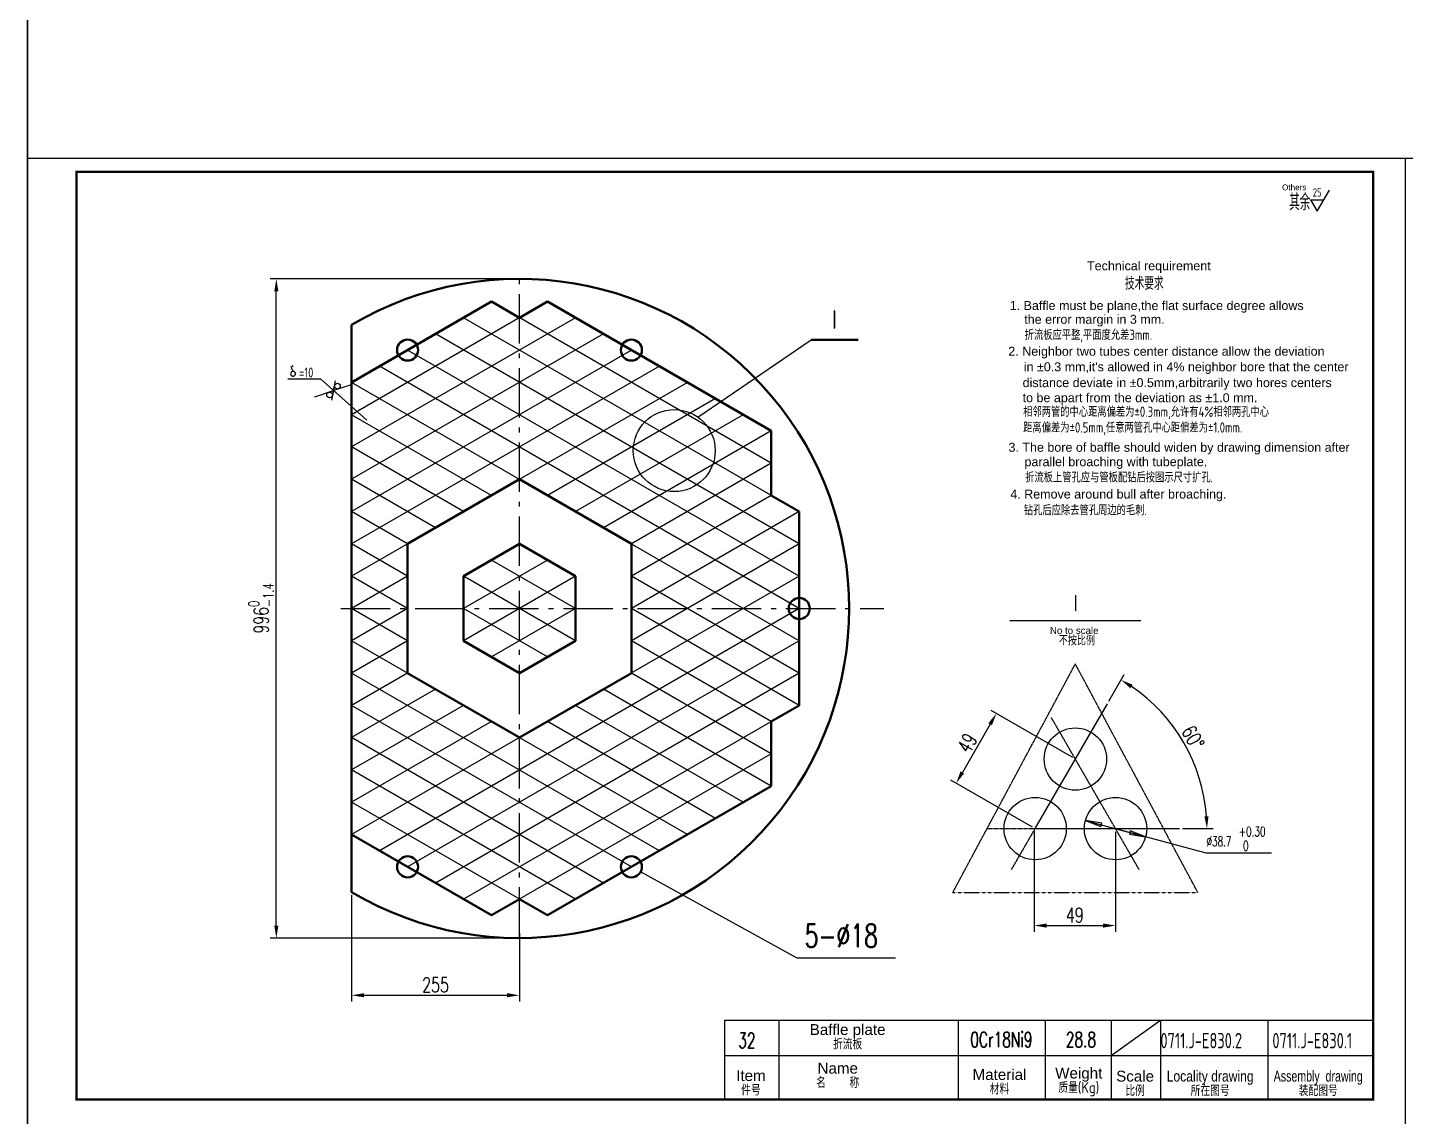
# Model space of a CAD drawing. Extents: x 25064 to 67879, y 10 to 12625.
# Drawn here: x 59521 to 63701, y 3014 to 6317 of the extents above; entities that cross this region are included whole.
import ezdxf

# ---------------------------------------------------------------- set-up
doc = ezdxf.new("R2010")
doc.units = 0
doc.linetypes.add('CENTER1', pattern=[0.75, 0.5, -0.1, 0.05, -0.1])
doc.linetypes.add('PHANTOM2', pattern=[1, 0.5, -0.1, 0.1, -0.1, 0.1, -0.1])
doc.layers.get('0').update_dxf_attribs({"linetype": 'CONTINUOUS'})
doc.layers.get('DEFPOINTS').update_dxf_attribs({"linetype": 'CONTINUOUS'})
for name, color, linetype in [('1', 2, 'CONTINUOUS'), ('4', 3, 'CENTER1'), ('6', 6, 'PHANTOM2'), ('TEXT', 2, 'CONTINUOUS'), ('图层1', 2, 'CONTINUOUS')]:
    doc.layers.add(name, color=color, linetype=linetype)
doc.layers.add('2', color=1, linetype='CONTINUOUS', lineweight=30)
doc.layers.add('图层2', color=1, linetype='CONTINUOUS', lineweight=50)
doc.styles.add('Arial', font='arial.ttf')
doc.styles.add('GB', font='gbenor.shx', dxfattribs={"width": 0.9, "bigfont": 'gbcbig.shx'})
doc.styles.add('HZTXT', font='txt', dxfattribs={"width": 0.7, "bigfont": 'HZ.SHX'})
doc.styles.add('样式 1', font='gbenor.shx', dxfattribs={"bigfont": 'gbcbig.shx'})
doc.styles.add('样式 4', font='arial.ttf')
doc.dimstyles.new('1', dxfattribs={"dimscale": 15, "dimtxt": 3, "dimasz": 2.5, "dimexe": 1.25, "dimexo": 0.625, "dimtad": 1, "dimdec": 0, "dimdsep": 46, "dimlunit": 6, "dimtxsty": 'HZTXT', "dimcen": 2.5, "dimclrt": 256, "dimadec": 0, "dimazin": 0, "dimtfac": 1, "dimtdec": 0, "dimtmove": 0, "dimatfit": 3, "dimfxl": 0, "dimtolj": 1, "dimtzin": 0, "dimarcsym": 0})

# ---------------------------------------------------------------- blocks, each defined once
blk = doc.blocks.new('DERTA')
blk.add_line((30, 109), (49, 122))
for centre, radius, start, end in [((48, 39), 24.8, 104.9094, 52.7716), ((96, 116), 66.2, 186.0628, 239.8453)]:
    blk.add_arc(centre, radius, start, end)
blk = doc.blocks.new('*D94')
at = {"layer": '1', "color": 0, "lineweight": -2}
for p, q in [((61004.1, 5554.9), (60257.2, 5554.9)), ((60275.9, 3592.4), (60275.9, 5517.4)), ((61004.1, 3554.9), (60257.2, 3554.9))]:
    blk.add_line(p, q, dxfattribs=at)
at = {"layer": '1', "color": 0}
for points in [[(60269.7, 5517.4), (60282.2, 5517.4), (60275.9, 5554.9)], [(60269.7, 3592.4), (60282.2, 3592.4), (60275.9, 3554.9)]]:
    blk.add_solid(points, dxfattribs=at)
at = {"layer": 'DEFPOINTS', "color": 0}
for p in [(60275.9, 5554.9), (61013.5, 5554.9), (61013.5, 3554.9)]:
    blk.add_point(p, dxfattribs=at)
at = {"layer": '1', "insert": (60229.8, 4554.9), "char_height": 45, "attachment_point": 5, "rotation": 90, "style": 'HZTXT'}
blk.add_mtext('\\A1;996{\\H0.7x;\\S0^ -1.4;}', dxfattribs=at)
blk = doc.blocks.new('*D86')
at = {"layer": 'DEFPOINTS', "color": 0}
for p in [(60504.3, 3694.2), (61013.5, 3579.2), (61013.5, 3381.2)]:
    blk.add_point(p, dxfattribs=at)
at = {"layer": 'TEXT', "color": 0, "lineweight": -2}
for p, q in [((60504.3, 3684.9), (60504.3, 3362.5)), ((61013.5, 3569.9), (61013.5, 3362.5)), ((60541.8, 3381.2), (60976, 3381.2))]:
    blk.add_line(p, q, dxfattribs=at)
at = {"layer": 'TEXT', "color": 0}
for points in [[(60541.8, 3387.5), (60541.8, 3375), (60504.3, 3381.2)], [(60976, 3387.5), (60976, 3375), (61013.5, 3381.2)]]:
    blk.add_solid(points, dxfattribs=at)
at = {"layer": 'TEXT', "insert": (60758.9, 3413.1), "char_height": 45, "attachment_point": 5, "style": 'HZTXT'}
blk.add_mtext('\\A1;255', dxfattribs=at)
blk = doc.blocks.new('*D83')
at = {"layer": '1', "color": 0, "lineweight": -2}
for p, q in [((62691.5, 4102.6), (62443.8, 4245.6)), ((62441.3, 4203.7), (62356.9, 4057.5)), ((62569.6, 3891.4), (62321.9, 4034.4))]:
    blk.add_line(p, q, dxfattribs=at)
at = {"layer": '1', "color": 0}
for points in [[(62435.9, 4206.8), (62446.7, 4200.6), (62460.1, 4236.2)], [(62351.5, 4060.7), (62362.3, 4054.4), (62338.2, 4025.1)]]:
    blk.add_solid(points, dxfattribs=at)
at = {"layer": 'DEFPOINTS', "color": 0}
for p in [(62699.6, 4097.9), (62338.2, 4025.1), (62577.7, 3886.7)]:
    blk.add_point(p, dxfattribs=at)
at = {"layer": '1', "insert": (62371.5, 4146.6), "char_height": 45, "attachment_point": 5, "rotation": 60, "style": 'HZTXT'}
blk.add_mtext('\\A1;49', dxfattribs=at)
blk = doc.blocks.new('*D84')
at = {"layer": '1', "color": 0, "lineweight": -2}
for p, q in [((62574.7, 3879.1), (62574.7, 3573.9)), ((62821.5, 3877.5), (62821.5, 3573.9)), ((62612.2, 3592.7), (62784, 3592.7))]:
    blk.add_line(p, q, dxfattribs=at)
at = {"layer": '1', "color": 0}
for points in [[(62612.2, 3598.9), (62612.2, 3586.4), (62574.7, 3592.7)], [(62784, 3598.9), (62784, 3586.4), (62821.5, 3592.7)]]:
    blk.add_solid(points, dxfattribs=at)
at = {"layer": 'DEFPOINTS', "color": 0}
for p in [(62574.7, 3888.5), (62821.5, 3886.8), (62821.5, 3592.7)]:
    blk.add_point(p, dxfattribs=at)
at = {"layer": '1', "insert": (62698.1, 3624.5), "char_height": 45, "attachment_point": 5, "style": 'HZTXT'}
blk.add_mtext('\\A1;49', dxfattribs=at)
blk = doc.blocks.new('*D85')
at = {"layer": '1', "color": 0, "lineweight": -2}
for p, q in [((62801.4, 4274), (62847.7, 4354.3)), ((63024.9, 3886.8), (63117.5, 3886.8))]:
    blk.add_line(p, q, dxfattribs=at)
blk.add_arc((62577.7, 3886.8), 521, 4.1245, 55.8642, dxfattribs=at)
at = {"layer": '1', "color": 0}
for points in [[(62866.8, 4312.8), (62873.4, 4323.4), (62838.3, 4338)], [(63103.7, 3924.5), (63091.2, 3924.1), (63098.8, 3886.8)]]:
    blk.add_solid(points, dxfattribs=at)
at = {"layer": 'DEFPOINTS', "color": 0}
for p in [(62796.7, 4265.9), (63067.4, 4065), (62577.7, 3886.8), (62577.7, 3886.8), (63015.5, 3886.8)]:
    blk.add_point(p, dxfattribs=at)
at = {"layer": '1', "insert": (63056.6, 4163.3), "char_height": 45, "attachment_point": 5, "rotation": 299.9943, "style": 'HZTXT'}
blk.add_mtext('\\A1;60°', dxfattribs=at)

msp = doc.modelspace()

# ---------------------------------------------------------------- linework, layer by layer
at = {"layer": '1'}
for p, q in [((63433.3776, 5760.00718), (63470.42394, 5824.17333)), ((63413.27584, 5794.82445), (63433.3776, 5760.00718)), ((63413.27584, 5794.82445), (63453.47936, 5794.82445)), ((61554.20584, 5135.63702), (61898.08774, 5369.87953)), ((60310.63035, 5251.12871), (60410.11856, 5251.12871)), ((60550.30631, 5126.25011), (60410.11856, 5251.12871)), ((62577.73356, 3886.83984), (62796.68244, 4265.89755)), ((62730.18629, 3911.30181), (62912.77307, 3862.37787)), ((62577.73356, 3886.83984), (63015.4817, 3886.83984)), ((62821.47968, 3886.83984), (63095.35953, 3813.45392)), ((63095.35953, 3813.45392), (63294.33596, 3813.45392)), ((61637.58138, 3065.06899), (63603.54746, 3065.06899))]:
    msp.add_line(p, q, dxfattribs=at)
for points in [[(60506.11236, 5234.84973), (60449.44017, 5216.1012), (60455.48986, 5245.32811)], [(60392.76798, 5197.35268), (60449.44017, 5216.1012), (60443.39047, 5186.8743)], [(62730.18629, 3911.30181), (62776.94769, 3893.62193), (62779.52299, 3903.23176), (62730.18629, 3911.30181)], [(62912.77307, 3862.37787), (62866.01167, 3880.05783), (62863.4367, 3870.44801), (62912.77307, 3862.37787)]]:
    msp.add_lwpolyline(points, dxfattribs=at)
for centre, radius in [((60461.35176, 5229.47307), 8.61568), ((60437.52858, 5202.72933), 8.61568), ((61482.85637, 5033.84275), 124.30937)]:
    msp.add_circle(centre, radius, dxfattribs=at)
at = {"layer": '2'}
for p, q in [((62500.63019, 4518.59), (62898.58305, 4518.59)), ((61636.62081, 3305.47114), (63603.54746, 3305.47114)), ((61636.62081, 3174.3427), (61636.62081, 3305.47114)), ((61636.62081, 3065.06899), (61636.62081, 3196.19744)), ((63603.54746, 3065.06899), (61636.62081, 3065.06899))]:
    msp.add_line(p, q, dxfattribs=at)
msp.add_lwpolyline([(59669.76909, 3065.06899, 7.03704, 7.03704, 0), (63603.47252, 3065.06899, 7.03704, 7.03704, 0), (63603.47252, 5879.88361, 7.03704, 7.03704, 0), (59669.76909, 5879.88361, 7.03704, 7.03704, 0)], format="xyseb", close=True, dxfattribs=at)
for centre in [(62699.60662, 4097.93014), (62577.73356, 3886.83984), (62821.47968, 3886.83984)]:
    msp.add_circle(centre, 94.5138, dxfattribs=at)
at = {"layer": '4', "ltscale": 300}
for p, q in [((61013.50907, 3558.87652), (61013.50907, 5550.8534)), ((60471.64193, 4554.86496), (62119.06889, 4554.86496))]:
    msp.add_line(p, q, dxfattribs=at)
at = {"layer": '4'}
for p, q in [((62505.6046, 3761.90878), (62771.73557, 4222.86112)), ((62893.60864, 3761.90878), (62627.47766, 4222.86112)), ((62433.47565, 3886.83984), (62965.73759, 3886.83984))]:
    msp.add_line(p, q, dxfattribs=at)
at = {"layer": '6'}
for p, q in [((62327.87143, 3692.83782), (62699.60662, 4386.44604)), ((63071.3418, 3692.83782), (62699.60662, 4386.44604)), ((62327.87143, 3692.83782), (63071.3418, 3692.83782))]:
    msp.add_line(p, q, dxfattribs=at)
at = {"layer": 'TEXT'}
for p, q in [((59521.33478, 12624.99999), (59521.33478, 9.99999)), ((59521.33478, 9.99999), (59521.33478, 12624.99999)), ((59521.33478, 5921.11069), (59521.33478, 9.99999)), ((59521.33483, 5921.1107), (67879.33694, 5921.1107)), ((59521.33483, 5921.11069), (63700.90805, 5921.11069)), ((59521.33483, 5921.11069), (59521.33483, 9.99999)), ((63700.908, 9.99999), (63700.908, 5921.11071)), ((61800.53136, 3305.47114), (61800.53136, 3174.3427)), ((62344.07532, 3305.47114), (62344.07532, 3174.3427)), ((62608.11347, 3305.47114), (62608.11347, 3174.3427)), ((62808.32326, 3198.91877), (62957.8029, 3305.47114)), ((62808.32326, 3305.47114), (62808.32326, 3174.3427)), ((62957.8029, 3305.47114), (62957.8029, 3174.3427)), ((63283.8699, 3305.47114), (63283.8699, 3174.3427)), ((61636.62081, 3198.91877), (63603.54746, 3198.91877)), ((61800.53136, 3196.19744), (61800.53136, 3065.06899)), ((62344.07532, 3196.19744), (62344.07532, 3065.06899)), ((62608.11347, 3196.19744), (62608.11347, 3065.06899)), ((62808.32326, 3196.19744), (62808.32326, 3065.06899)), ((62957.8029, 3196.19744), (62957.8029, 3065.06899)), ((63283.8699, 3196.19744), (63283.8699, 3065.06899))]:
    msp.add_line(p, q, dxfattribs=at)
msp.add_lwpolyline([(61381.34572, 3756.03217), (61854.70227, 3494.94121), (62153.81871, 3494.94121)], dxfattribs=at)
at = {"layer": '图层1'}
for p, q in [((61098.37956, 5485.86496), (60504.28613, 5142.86496)), ((60928.63858, 5485.86496), (60504.28613, 5240.86496)), ((61777.34347, 4995.86496), (60928.63858, 5485.86496)), ((61777.34347, 5093.86496), (61098.37956, 5485.86496)), ((61183.25005, 5436.86496), (60504.28613, 5044.86496)), ((61862.21396, 4848.86496), (60843.76809, 5436.86496)), ((61268.12054, 5387.86496), (60504.28613, 4946.86496)), ((61862.21396, 4750.86496), (60758.8976, 5387.86496)), ((61352.99103, 5338.86496), (60504.28613, 4848.86496)), ((61862.21396, 4652.86496), (60674.02711, 5338.86496)), ((61437.86152, 5289.86496), (60504.28613, 4750.86496)), ((61862.21396, 4554.86496), (60589.15662, 5289.86496)), ((61862.21396, 4456.86496), (60504.28613, 5240.86496)), ((61522.73201, 5240.86496), (60504.28613, 4652.86496)), ((61607.6025, 5191.86496), (61098.37956, 4897.86496)), ((60928.63858, 4897.86496), (60504.28613, 5142.86496)), ((61692.47298, 5142.86496), (61183.25005, 4848.86496)), ((61777.34347, 5093.86496), (61268.12054, 4799.86496)), ((60843.76809, 4848.86496), (60504.28613, 5044.86496)), ((61777.34347, 4995.86496), (61352.99103, 4750.86496)), ((61777.34347, 4995.86496), (61352.99103, 4750.86496)), ((60758.8976, 4799.86496), (60504.28613, 4946.86496)), ((61777.34347, 4897.86496), (61352.99103, 4652.86496)), ((60674.02711, 4750.86496), (60504.28613, 4848.86496)), ((60674.02711, 4750.86496), (60504.28613, 4848.86496)), ((61862.21396, 4848.86496), (61352.99103, 4554.86496)), ((60674.02711, 4652.86496), (60504.28613, 4750.86496)), ((61013.50907, 4750.86496), (60843.76809, 4652.86496)), ((61183.25005, 4652.86496), (61013.50907, 4750.86496)), ((61862.21396, 4750.86496), (61352.99103, 4456.86496)), ((61098.37956, 4701.86496), (60843.76809, 4554.86496)), ((61183.25005, 4554.86496), (60928.63858, 4701.86496)), ((61862.21396, 4652.86496), (60504.28613, 3868.86496)), ((60674.02711, 4554.86496), (60504.28613, 4652.86496)), ((60674.02711, 4652.86496), (60504.28613, 4554.86496)), ((61183.25005, 4456.86496), (60843.76809, 4652.86496)), ((61183.25005, 4652.86496), (60843.76809, 4456.86496)), ((61183.25005, 4456.86496), (60843.76809, 4652.86496)), ((61183.25005, 4652.86496), (60843.76809, 4456.86496)), ((61862.21396, 4358.86496), (61352.99103, 4652.86496)), ((60674.02711, 4554.86496), (60504.28613, 4456.86496)), ((60674.02711, 4456.86496), (60504.28613, 4554.86496)), ((61862.21396, 4554.86496), (60589.15662, 3819.86496)), ((61098.37956, 4407.86496), (60843.76809, 4554.86496)), ((61183.25005, 4554.86496), (60928.63858, 4407.86496)), ((61862.21396, 4260.86496), (61352.99103, 4554.86496)), ((60674.02711, 4456.86496), (60504.28613, 4358.86496)), ((61522.73201, 3868.86496), (60504.28613, 4456.86496)), ((61862.21396, 4456.86496), (60674.02711, 3770.86496)), ((61013.50907, 4358.86496), (60843.76809, 4456.86496)), ((61183.25005, 4456.86496), (61013.50907, 4358.86496)), ((61777.34347, 4211.86496), (61352.99103, 4456.86496)), ((60674.02711, 4358.86496), (60504.28613, 4260.86496)), ((60674.02711, 4358.86496), (60504.28613, 4260.86496)), ((61437.86152, 3819.86496), (60504.28613, 4358.86496)), ((61862.21396, 4358.86496), (60758.8976, 3721.86496)), ((61777.34347, 4113.86496), (61352.99103, 4358.86496)), ((61777.34347, 4113.86496), (61352.99103, 4358.86496)), ((60758.8976, 4309.86496), (60504.28613, 4162.86496)), ((61777.34347, 4015.86496), (61268.12054, 4309.86496)), ((60843.76809, 4260.86496), (60504.28613, 4064.86496)), ((61352.99103, 3770.86496), (60504.28613, 4260.86496)), ((61862.21396, 4260.86496), (60843.76809, 3672.86496)), ((61692.47298, 3966.86496), (61183.25005, 4260.86496)), ((60928.63858, 4211.86496), (60504.28613, 3966.86496)), ((61607.6025, 3917.86496), (61098.37956, 4211.86496)), ((61268.12054, 3721.86496), (60504.28613, 4162.86496)), ((61777.34347, 4113.86496), (60928.63858, 3623.86496)), ((61183.25005, 3672.86496), (60504.28613, 4064.86496)), ((61777.34347, 4015.86496), (61098.37956, 3623.86496)), ((61098.37956, 3623.86496), (60504.28613, 3966.86496)), ((60928.63858, 3623.86496), (60504.28613, 3868.86496))]:
    msp.add_line(p, q, dxfattribs=at)
at = {"layer": '图层2'}
for p, q in [((60928.63858, 5485.86496), (60504.28613, 5240.86496)), ((61013.50907, 5436.86496), (60928.63858, 5485.86496)), ((61098.37956, 5485.86496), (61013.50907, 5436.86496)), ((61777.34347, 5093.86496), (61098.37956, 5485.86496)), ((60504.28613, 5415.49961), (60504.28613, 3694.23031)), ((61898.08774, 5369.87953), (62041.00963, 5369.87953)), ((61777.34347, 5093.86496), (61777.34347, 4897.86496)), ((60674.02711, 4750.86496), (61013.50907, 4946.86496)), ((61013.50907, 4946.86496), (61352.99103, 4750.86496)), ((61777.34347, 4897.86496), (61862.21396, 4848.86496)), ((61862.21396, 4260.86496), (61862.21396, 4848.86496)), ((60674.02711, 4358.86496), (60674.02711, 4750.86496)), ((60843.76809, 4652.86496), (61013.50907, 4750.86496)), ((61013.50907, 4750.86496), (61183.25005, 4652.86496)), ((61352.99103, 4750.86496), (61352.99103, 4358.86496)), ((60843.76809, 4456.86496), (60843.76809, 4652.86496)), ((61183.25005, 4652.86496), (61183.25005, 4456.86496)), ((61013.50907, 4358.86496), (60843.76809, 4456.86496)), ((61183.25005, 4456.86496), (61013.50907, 4358.86496)), ((61013.50907, 4162.86496), (60674.02711, 4358.86496)), ((61352.99103, 4358.86496), (61013.50907, 4162.86496)), ((61777.34347, 4211.86496), (61862.21396, 4260.86496)), ((61777.34347, 4015.86496), (61777.34347, 4211.86496)), ((61098.37956, 3623.86496), (61777.34347, 4015.86496)), ((60504.28613, 3868.86496), (60928.63858, 3623.86496)), ((60928.63858, 3623.86496), (61013.50907, 3672.86496)), ((61013.50907, 3672.86496), (61098.37956, 3623.86496))]:
    msp.add_line(p, q, dxfattribs=at)
for centre in [(60674.02711, 5338.86496), (61352.99103, 5338.86496), (61862.21396, 4554.86496), (60674.02711, 3770.86496), (61352.99103, 3770.86496)]:
    msp.add_circle(centre, 32, dxfattribs=at)
msp.add_arc((61013.50907, 4554.86496), 1000, 239.38791615, 120.61208385, dxfattribs=at)

# ---------------------------------------------------------------- block references
at = {"layer": '1', "xscale": 0.2984631496230463, "yscale": 0.2984631496228758, "zscale": 0.2984631496241223}
msp.add_blockref('DERTA', (60312.28277, 5255.37106), dxfattribs=at)

# ---------------------------------------------------------------- texts
at = {"layer": '1'}
for s, height, style, p in [('Others', 17.596138, 'Arial', (63326.60117, 5823.87111)), ('I', 49.75682, '样式 1', (62693.63945, 4546.44464))]:
    msp.add_text(s, height=height, dxfattribs=dict(at, style=style)).set_placement(p)
for s, height, style, width, p in [('    其余  ', 49.756824, '样式 1', 0.9, (63250.96975, 5762.97671)), ('25', 24.878412, '样式 1', 0.9, (63419.58332, 5804.77581)), ('=10', 30.244417, '样式 1', 0.9, (60345.0918, 5255.52558)), ('+0.30', 29.555554, 'HZTXT', 0.665585, (63195.46096, 3863.247)), (' %%C38.7', 29.555554, 'HZTXT', 0.665585, (63079.73559, 3833.34835)), (' 0', 29.555554, 'HZTXT', 0.665585, (63190.69473, 3819.93242)), ('32', 45.903207, 'HZTXT', 0.665585, (61677.18822, 3221.13655)), ('0Cr18Ni9', 45.903207, 'HZTXT', 0.665585, (62381.05014, 3223.86836)), ('28.8', 45.903207, 'HZTXT', 0.665585, (62670.83075, 3223.86839))]:
    msp.add_text(s, height=height, dxfattribs=dict(at, style=style, width=width)).set_placement(p)
at = {"layer": 'TEXT', "style": '样式 1', "width": 0.8}
for s, p in [('0711.J-E830.2', (62957.52226, 3220.30877)), ('0711.J-E830.1', (63297.18213, 3220.30877))]:
    msp.add_text(s, height=46.5934845, dxfattribs=at).set_placement(p)
at = {"layer": 'TEXT', "insert": (61878.61201, 3597.00008), "char_height": 70, "width": 379.6520646, "attachment_point": 1, "style": 'HZTXT'}
msp.add_mtext('5-%%C18', dxfattribs=at)
at = {"layer": '图层1'}
for s, height, style, p in [('Technical requirement ', 27.1483277, 'Arial', (62735.06675, 5581.04234)), ('技术要求', 39.075741, '样式 1', (62850.10832, 5521.90999)), ('1. Baffle must be plane,the flat surface degree allows ', 27.1483277, 'Arial', (62500.50895, 5460.49119)), ('the error margin in 3 mm. ', 27.1483277, 'Arial', (62544.68752, 5418.71755)), ('2. Neighbor two tubes center distance allow the deviation', 27.1483277, 'Arial', (62496.33361, 5321.75008)), ("in ±0.3 mm,it's allowed in 4%%% neighbor bore that the center", 27.1483277, 'Arial', (62543.17554, 5274.5704)), (' distance deviate in ±0.5mm,arbitrarily two hores centers ', 27.1483277, 'Arial', (62529.12395, 5226.48922)), ('to be apart from the deviation as ±1.0 mm.', 27.1483277, 'Arial', (62539.68165, 5180.74465)), ('3. The bore of baffle should widen by drawing dimension after ', 27.1483277, 'Arial', (62496.75329, 5030.35514)), ('parallel broaching with tubeplate.', 27.1483277, 'Arial', (62545.36502, 4986.47481)), ('4. Remove around bull after broaching.', 27.1483277, 'Arial', (62502.25837, 4888.354))]:
    msp.add_text(s, height=height, dxfattribs=dict(at, style=style)).set_placement(p)
at = {"layer": '图层1', "width": 0.9}
for s, height, style, p in [('I', 57.30722, '样式 1', (61961.77239, 5402.9343)), (' 折流板应平整,平面度允差3mm.', 31.2605925, 'GB', (62530.63959, 5369.66313)), (' 相邻两管的中心距离偏差为%%P0.3mm,允许有4%%%相邻两孔中心', 31.2605925, 'GB', (62526.05559, 5136.20306)), ('距离偏差为%%P0.5mm,任意两管孔中心距偏差为%%P1.0mm.', 31.2605925, 'GB', (62541.32079, 5088.56176)), (' 折流板上管孔应与管板配钻后按图示尺寸扩孔.', 31.2605925, 'GB', (62532.10447, 4937.2975)), (' 钻孔后应除去管孔周边的毛刺.', 31.2605925, 'GB', (62528.13125, 4837.75983)), ('不按比例', 30.392243, 'GB', (62649.60515, 4442.91888))]:
    msp.add_text(s, height=height, dxfattribs=dict(at, style=style)).set_placement(p)
at = {"layer": '图层1', "ltscale": 0.5, "insert": (62622.42375, 4498.62567), "char_height": 21.115366, "width": 193.8095623, "attachment_point": 1, "style": '样式 4'}
msp.add_mtext('No to scale', dxfattribs=at)
at = {"layer": '图层1', "char_height": 32.9026672, "attachment_point": 8, "line_spacing_factor": 0.8, "style": 'GB'}
for s, insert, width in [('{\\fArial|b0|i0|c0|p34;\\W1;Baffle plate\\Fgbenor,gbcbig|c134;\\P折流板 }', (62008.9053, 3216.74523), 239.7761867), ('{\\fArial|b0|i0|c0|p34;\\W1;Name\\P\\Fgbenor,gbcbig|c134;名    称 }', (61978.84766, 3099.66513), 162.4739163), ('{\\fArial|b0|i0|c0|p34;\\W1;Item\\P\\Fgbenor,gbcbig|c134;件号}', (61715.56224, 3077.19547), 162.4739163), ('{\\fArial|b0|i0|c0|p34;\\W1;Material\\P\\Fgbenor,gbcbig|c134;材料}', (62469.57456, 3080.41994), 266.4175271), ('{\\fArial|b0|i0|c0|p34;\\W1;Weight\\Fgbenor,gbcbig|c134;\\P质量(Kg)}', (62710.04147, 3074.8681), 266.4175271), ('{\\fArial|b0|i0|c0|p34;\\W1;Scale\\Fgbenor,gbcbig|c134;\\P比例}', (62880.85747, 3075.42457), 266.4175271), ('{\\fArial|b0|i0|c0|p34;\\W0.8;Locality drawing\\Fgbenor,gbcbig|c134;\\P\\W1;所在图号}', (63108.59194, 3075.42457), 422.2906309), ('{\\fArial|b0|i0|c0|p34;\\W0.7;Assembly  drawing\\Fgbenor,gbcbig|c134;\\P\\W1;装配图号}', (63436.3447, 3075.42457), 422.2906309)]:
    msp.add_mtext(s, dxfattribs=dict(at, insert=insert, width=width))

# ---------------------------------------------------------------- dimensions: what is measured, and where the dimension line sits
at = {"layer": '1'}
dim = msp.add_linear_dim(base=(60275.94714, 5554.86496), p1=(61013.50907, 3554.86496), p2=(61013.50907, 5554.86496), angle=90, text='996{\\H0.7x;\\S0^ -1.4;}', dimstyle='1', override={"dimfxl": 1.25}, dxfattribs=at)
dim.commit()
dim.dimension.update_dxf_attribs({"geometry": '*D94', "text_midpoint": (60229.82214, 4554.86496)})
dim = msp.add_angular_dim_2l(base=(63067.37204, 4065.01718), line1=((62577.73356, 3886.83984), (63015.4817, 3886.83984)), line2=((62577.73356, 3886.83984), (62796.68244, 4265.89755)), dimstyle='1', override={"dimfxl": 1.25}, dxfattribs=at)
dim.commit()
dim.dimension.update_dxf_attribs({"geometry": '*D85', "text_midpoint": (63056.60787, 4163.25502)})
dim = msp.add_aligned_dim(p1=(62699.63439, 4097.88202), p2=(62577.73356, 3886.74359), distance=-276.63376, text='49', dimstyle='1', override={"dimfxl": 1.25}, dxfattribs=at)
dim.commit()
dim.dimension.update_dxf_attribs({"geometry": '*D83', "text_midpoint": (62371.50755, 4146.56718)})
dim = msp.add_linear_dim(base=(62821.47965, 3592.65566), p1=(62574.66741, 3888.51383), p2=(62821.47965, 3886.83985), text='49', dimstyle='1', override={"dimfxl": 1.25}, dxfattribs=at)
dim.commit()
dim.dimension.update_dxf_attribs({"geometry": '*D84', "text_midpoint": (62698.07353, 3624.53066)})
at = {"layer": 'TEXT'}
dim = msp.add_linear_dim(base=(61013.50907, 3381.23152), p1=(60504.28613, 3694.23031), p2=(61013.50907, 3579.24338), text='255', dimstyle='1', override={"dimfxl": 1.25}, dxfattribs=at)
dim.commit()
dim.dimension.update_dxf_attribs({"geometry": '*D86', "text_midpoint": (60758.8976, 3413.10652)})

doc.saveas('drawing.dxf')
